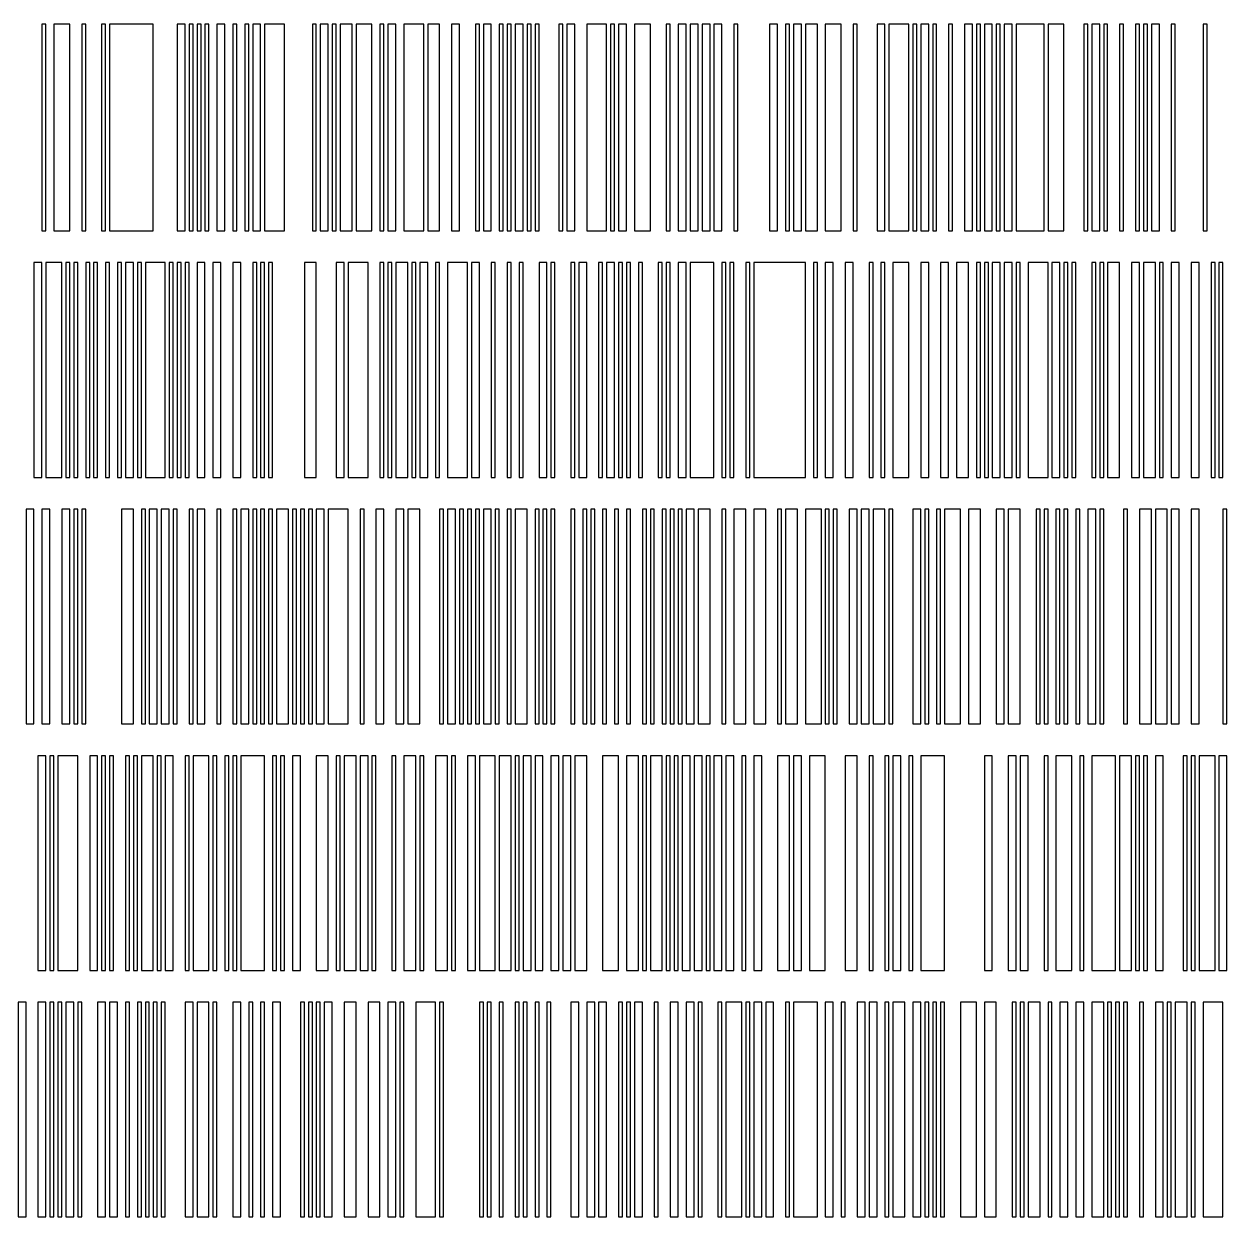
# Model space of a CAD drawing. Header units: metres. Extents: x -130 to 130, y -130 to 130.
# Drawn here: x -56.1 to 19.5, y 55.5 to 130.5 of the extents above; entities that cross this region are included whole.
import ezdxf

# ---------------------------------------------------------------- set-up
doc = ezdxf.new("R2010")
doc.units = ezdxf.units.M

msp = doc.modelspace()

# ---------------------------------------------------------------- linework, layer by layer
for points in [[(-55, 117.5), (-54.75, 117.5), (-54.75, 130.5), (-55, 130.5), (-55, 117.5)], [(-54.25, 117.5), (-53.25, 117.5), (-53.25, 130.5), (-54.25, 130.5), (-54.25, 117.5)], [(-52.5, 117.5), (-52.25, 117.5), (-52.25, 130.5), (-52.5, 130.5), (-52.5, 117.5)], [(-51.25, 117.5), (-51, 117.5), (-51, 130.5), (-51.25, 130.5), (-51.25, 117.5)], [(-50.75, 117.5), (-48, 117.5), (-48, 130.5), (-50.75, 130.5), (-50.75, 117.5)], [(-46.5, 117.5), (-46, 117.5), (-46, 130.5), (-46.5, 130.5), (-46.5, 117.5)], [(-45.75, 117.5), (-45.5, 117.5), (-45.5, 130.5), (-45.75, 130.5), (-45.75, 117.5)], [(-45.25, 117.5), (-45, 117.5), (-45, 130.5), (-45.25, 130.5), (-45.25, 117.5)], [(-44.75, 117.5), (-44.5, 117.5), (-44.5, 130.5), (-44.75, 130.5), (-44.75, 117.5)], [(-44, 117.5), (-43.5, 117.5), (-43.5, 130.5), (-44, 130.5), (-44, 117.5)], [(-43, 117.5), (-42.75, 117.5), (-42.75, 130.5), (-43, 130.5), (-43, 117.5)], [(-42.25, 117.5), (-42, 117.5), (-42, 130.5), (-42.25, 130.5), (-42.25, 117.5)], [(-41.75, 117.5), (-41.25, 117.5), (-41.25, 130.5), (-41.75, 130.5), (-41.75, 117.5)], [(-41, 117.5), (-39.75, 117.5), (-39.75, 130.5), (-41, 130.5), (-41, 117.5)], [(-38, 117.5), (-37.75, 117.5), (-37.75, 130.5), (-38, 130.5), (-38, 117.5)], [(-37.5, 117.5), (-37, 117.5), (-37, 130.5), (-37.5, 130.5), (-37.5, 117.5)], [(-36.75, 117.5), (-36.5, 117.5), (-36.5, 130.5), (-36.75, 130.5), (-36.75, 117.5)], [(-36.25, 117.5), (-35.5, 117.5), (-35.5, 130.5), (-36.25, 130.5), (-36.25, 117.5)], [(-35.25, 117.5), (-34.25, 117.5), (-34.25, 130.5), (-35.25, 130.5), (-35.25, 117.5)], [(-33.75, 117.5), (-33.5, 117.5), (-33.5, 130.5), (-33.75, 130.5), (-33.75, 117.5)], [(-33.25, 117.5), (-32.75, 117.5), (-32.75, 130.5), (-33.25, 130.5), (-33.25, 117.5)], [(-32.25, 117.5), (-31, 117.5), (-31, 130.5), (-32.25, 130.5), (-32.25, 117.5)], [(-30.75, 117.5), (-30, 117.5), (-30, 130.5), (-30.75, 130.5), (-30.75, 117.5)], [(-29.25, 117.5), (-28.75, 117.5), (-28.75, 130.5), (-29.25, 130.5), (-29.25, 117.5)], [(-27.75, 117.5), (-27.5, 117.5), (-27.5, 130.5), (-27.75, 130.5), (-27.75, 117.5)], [(-27.25, 117.5), (-26.75, 117.5), (-26.75, 130.5), (-27.25, 130.5), (-27.25, 117.5)], [(-26.25, 117.5), (-26, 117.5), (-26, 130.5), (-26.25, 130.5), (-26.25, 117.5)], [(-25.75, 117.5), (-25.5, 117.5), (-25.5, 130.5), (-25.75, 130.5), (-25.75, 117.5)], [(-25.25, 117.5), (-24.75, 117.5), (-24.75, 130.5), (-25.25, 130.5), (-25.25, 117.5)], [(-24.5, 117.5), (-24.25, 117.5), (-24.25, 130.5), (-24.5, 130.5), (-24.5, 117.5)], [(-24, 117.5), (-23.75, 117.5), (-23.75, 130.5), (-24, 130.5), (-24, 117.5)], [(-22.5, 117.5), (-22.25, 117.5), (-22.25, 130.5), (-22.5, 130.5), (-22.5, 117.5)], [(-22, 117.5), (-21.5, 117.5), (-21.5, 130.5), (-22, 130.5), (-22, 117.5)], [(-20.75, 117.5), (-19.5, 117.5), (-19.5, 130.5), (-20.75, 130.5), (-20.75, 117.5)], [(-19.25, 117.5), (-19, 117.5), (-19, 130.5), (-19.25, 130.5), (-19.25, 117.5)], [(-18.75, 117.5), (-18.25, 117.5), (-18.25, 130.5), (-18.75, 130.5), (-18.75, 117.5)], [(-17.75, 117.5), (-16.75, 117.5), (-16.75, 130.5), (-17.75, 130.5), (-17.75, 117.5)], [(-15.75, 117.5), (-15.5, 117.5), (-15.5, 130.5), (-15.75, 130.5), (-15.75, 117.5)], [(-15, 117.5), (-14.5, 117.5), (-14.5, 130.5), (-15, 130.5), (-15, 117.5)], [(-14.25, 117.5), (-13.75, 117.5), (-13.75, 130.5), (-14.25, 130.5), (-14.25, 117.5)], [(-13.5, 117.5), (-13, 117.5), (-13, 130.5), (-13.5, 130.5), (-13.5, 117.5)], [(-12.75, 117.5), (-12.25, 117.5), (-12.25, 130.5), (-12.75, 130.5), (-12.75, 117.5)], [(-11.5, 117.5), (-11.25, 117.5), (-11.25, 130.5), (-11.5, 130.5), (-11.5, 117.5)], [(-9.25, 117.5), (-8.75, 117.5), (-8.75, 130.5), (-9.25, 130.5), (-9.25, 117.5)], [(-8.25, 117.5), (-8, 117.5), (-8, 130.5), (-8.25, 130.5), (-8.25, 117.5)], [(-7.75, 117.5), (-7.25, 117.5), (-7.25, 130.5), (-7.75, 130.5), (-7.75, 117.5)], [(-7, 117.5), (-6.25, 117.5), (-6.25, 130.5), (-7, 130.5), (-7, 117.5)], [(-5.75, 117.5), (-4.75, 117.5), (-4.75, 130.5), (-5.75, 130.5), (-5.75, 117.5)], [(-4, 117.5), (-3.75, 117.5), (-3.75, 130.5), (-4, 130.5), (-4, 117.5)], [(-2.5, 117.5), (-2, 117.5), (-2, 130.5), (-2.5, 130.5), (-2.5, 117.5)], [(-1.75, 117.5), (-0.5, 117.5), (-0.5, 130.5), (-1.75, 130.5), (-1.75, 117.5)], [(-0.25, 117.5), (0, 117.5), (0, 130.5), (-0.25, 130.5), (-0.25, 117.5)], [(0.25, 117.5), (0.75, 117.5), (0.75, 130.5), (0.25, 130.5), (0.25, 117.5)], [(1, 117.5), (1.25, 117.5), (1.25, 130.5), (1, 130.5), (1, 117.5)], [(2, 117.5), (2.25, 117.5), (2.25, 130.5), (2, 130.5), (2, 117.5)], [(3, 117.5), (3.5, 117.5), (3.5, 130.5), (3, 130.5), (3, 117.5)], [(3.75, 117.5), (4, 117.5), (4, 130.5), (3.75, 130.5), (3.75, 117.5)], [(4.25, 117.5), (4.75, 117.5), (4.75, 130.5), (4.25, 130.5), (4.25, 117.5)], [(5, 117.5), (5.25, 117.5), (5.25, 130.5), (5, 130.5), (5, 117.5)], [(5.5, 117.5), (6, 117.5), (6, 130.5), (5.5, 130.5), (5.5, 117.5)], [(6.25, 117.5), (8, 117.5), (8, 130.5), (6.25, 130.5), (6.25, 117.5)], [(8.25, 117.5), (9.25, 117.5), (9.25, 130.5), (8.25, 130.5), (8.25, 117.5)], [(10.5, 117.5), (10.75, 117.5), (10.75, 130.5), (10.5, 130.5), (10.5, 117.5)], [(11, 117.5), (11.5, 117.5), (11.5, 130.5), (11, 130.5), (11, 117.5)], [(11.75, 117.5), (12, 117.5), (12, 130.5), (11.75, 130.5), (11.75, 117.5)], [(12.75, 117.5), (13, 117.5), (13, 130.5), (12.75, 130.5), (12.75, 117.5)], [(13.75, 117.5), (14, 117.5), (14, 130.5), (13.75, 130.5), (13.75, 117.5)], [(14.25, 117.5), (14.5, 117.5), (14.5, 130.5), (14.25, 130.5), (14.25, 117.5)], [(14.75, 117.5), (15.25, 117.5), (15.25, 130.5), (14.75, 130.5), (14.75, 117.5)], [(16, 117.5), (16.25, 117.5), (16.25, 130.5), (16, 130.5), (16, 117.5)], [(18, 117.5), (18.25, 117.5), (18.25, 130.5), (18, 130.5), (18, 117.5)], [(-55.5, 102), (-55, 102), (-55, 115.5), (-55.5, 115.5), (-55.5, 102)], [(-54.75, 102), (-53.75, 102), (-53.75, 115.5), (-54.75, 115.5), (-54.75, 102)], [(-53.5, 102), (-53.25, 102), (-53.25, 115.5), (-53.5, 115.5), (-53.5, 102)], [(-53, 102), (-52.75, 102), (-52.75, 115.5), (-53, 115.5), (-53, 102)], [(-52.25, 102), (-52, 102), (-52, 115.5), (-52.25, 115.5), (-52.25, 102)], [(-51.75, 102), (-51.5, 102), (-51.5, 115.5), (-51.75, 115.5), (-51.75, 102)], [(-51, 102), (-50.75, 102), (-50.75, 115.5), (-51, 115.5), (-51, 102)], [(-50.25, 102), (-50, 102), (-50, 115.5), (-50.25, 115.5), (-50.25, 102)], [(-49.75, 102), (-49.25, 102), (-49.25, 115.5), (-49.75, 115.5), (-49.75, 102)], [(-49, 102), (-48.75, 102), (-48.75, 115.5), (-49, 115.5), (-49, 102)], [(-48.5, 102), (-47.25, 102), (-47.25, 115.5), (-48.5, 115.5), (-48.5, 102)], [(-47, 102), (-46.75, 102), (-46.75, 115.5), (-47, 115.5), (-47, 102)], [(-46.5, 102), (-46.25, 102), (-46.25, 115.5), (-46.5, 115.5), (-46.5, 102)], [(-46, 102), (-45.75, 102), (-45.75, 115.5), (-46, 115.5), (-46, 102)], [(-45.25, 102), (-44.75, 102), (-44.75, 115.5), (-45.25, 115.5), (-45.25, 102)], [(-44.25, 102), (-43.75, 102), (-43.75, 115.5), (-44.25, 115.5), (-44.25, 102)], [(-43, 102), (-42.5, 102), (-42.5, 115.5), (-43, 115.5), (-43, 102)], [(-41.75, 102), (-41.5, 102), (-41.5, 115.5), (-41.75, 115.5), (-41.75, 102)], [(-41.25, 102), (-41, 102), (-41, 115.5), (-41.25, 115.5), (-41.25, 102)], [(-40.75, 102), (-40.5, 102), (-40.5, 115.5), (-40.75, 115.5), (-40.75, 102)], [(-38.5, 102), (-37.75, 102), (-37.75, 115.5), (-38.5, 115.5), (-38.5, 102)], [(-36.5, 102), (-36, 102), (-36, 115.5), (-36.5, 115.5), (-36.5, 102)], [(-35.75, 102), (-34.5, 102), (-34.5, 115.5), (-35.75, 115.5), (-35.75, 102)], [(-33.75, 102), (-33.5, 102), (-33.5, 115.5), (-33.75, 115.5), (-33.75, 102)], [(-33.25, 102), (-33, 102), (-33, 115.5), (-33.25, 115.5), (-33.25, 102)], [(-32.75, 102), (-32, 102), (-32, 115.5), (-32.75, 115.5), (-32.75, 102)], [(-31.75, 102), (-31.5, 102), (-31.5, 115.5), (-31.75, 115.5), (-31.75, 102)], [(-31.25, 102), (-30.75, 102), (-30.75, 115.5), (-31.25, 115.5), (-31.25, 102)], [(-30.25, 102), (-30, 102), (-30, 115.5), (-30.25, 115.5), (-30.25, 102)], [(-29.5, 102), (-28.25, 102), (-28.25, 115.5), (-29.5, 115.5), (-29.5, 102)], [(-28, 102), (-27.5, 102), (-27.5, 115.5), (-28, 115.5), (-28, 102)], [(-26.75, 102), (-26.5, 102), (-26.5, 115.5), (-26.75, 115.5), (-26.75, 102)], [(-25.75, 102), (-25.5, 102), (-25.5, 115.5), (-25.75, 115.5), (-25.75, 102)], [(-25, 102), (-24.75, 102), (-24.75, 115.5), (-25, 115.5), (-25, 102)], [(-23.75, 102), (-23.25, 102), (-23.25, 115.5), (-23.75, 115.5), (-23.75, 102)], [(-23, 102), (-22.75, 102), (-22.75, 115.5), (-23, 115.5), (-23, 102)], [(-21.75, 102), (-21.5, 102), (-21.5, 115.5), (-21.75, 115.5), (-21.75, 102)], [(-21.25, 102), (-20.75, 102), (-20.75, 115.5), (-21.25, 115.5), (-21.25, 102)], [(-20, 102), (-19.75, 102), (-19.75, 115.5), (-20, 115.5), (-20, 102)], [(-19.5, 102), (-19, 102), (-19, 115.5), (-19.5, 115.5), (-19.5, 102)], [(-18.75, 102), (-18.5, 102), (-18.5, 115.5), (-18.75, 115.5), (-18.75, 102)], [(-18.25, 102), (-18, 102), (-18, 115.5), (-18.25, 115.5), (-18.25, 102)], [(-17.5, 102), (-17.25, 102), (-17.25, 115.5), (-17.5, 115.5), (-17.5, 102)], [(-16.25, 102), (-16, 102), (-16, 115.5), (-16.25, 115.5), (-16.25, 102)], [(-15.75, 102), (-15.5, 102), (-15.5, 115.5), (-15.75, 115.5), (-15.75, 102)], [(-15, 102), (-14.5, 102), (-14.5, 115.5), (-15, 115.5), (-15, 102)], [(-14.25, 102), (-12.75, 102), (-12.75, 115.5), (-14.25, 115.5), (-14.25, 102)], [(-12.25, 102), (-12, 102), (-12, 115.5), (-12.25, 115.5), (-12.25, 102)], [(-11.75, 102), (-11.5, 102), (-11.5, 115.5), (-11.75, 115.5), (-11.75, 102)], [(-10.75, 102), (-10.5, 102), (-10.5, 115.5), (-10.75, 115.5), (-10.75, 102)], [(-10.25, 102), (-7, 102), (-7, 115.5), (-10.25, 115.5), (-10.25, 102)], [(-6.5, 102), (-6.25, 102), (-6.25, 115.5), (-6.5, 115.5), (-6.5, 102)], [(-5.75, 102), (-5.25, 102), (-5.25, 115.5), (-5.75, 115.5), (-5.75, 102)], [(-4.5, 102), (-4, 102), (-4, 115.5), (-4.5, 115.5), (-4.5, 102)], [(-3, 102), (-2.75, 102), (-2.75, 115.5), (-3, 115.5), (-3, 102)], [(-2.25, 102), (-2, 102), (-2, 115.5), (-2.25, 115.5), (-2.25, 102)], [(-1.5, 102), (-0.5, 102), (-0.5, 115.5), (-1.5, 115.5), (-1.5, 102)], [(0.25, 102), (0.75, 102), (0.75, 115.5), (0.25, 115.5), (0.25, 102)], [(1.5, 102), (2, 102), (2, 115.5), (1.5, 115.5), (1.5, 102)], [(2.5, 102), (3.25, 102), (3.25, 115.5), (2.5, 115.5), (2.5, 102)], [(3.75, 102), (4, 102), (4, 115.5), (3.75, 115.5), (3.75, 102)], [(4.25, 102), (4.5, 102), (4.5, 115.5), (4.25, 115.5), (4.25, 102)], [(4.75, 102), (5.25, 102), (5.25, 115.5), (4.75, 115.5), (4.75, 102)], [(5.5, 102), (6, 102), (6, 115.5), (5.5, 115.5), (5.5, 102)], [(6.25, 102), (6.5, 102), (6.5, 115.5), (6.25, 115.5), (6.25, 102)], [(7, 102), (8.25, 102), (8.25, 115.5), (7, 115.5), (7, 102)], [(8.5, 102), (9, 102), (9, 115.5), (8.5, 115.5), (8.5, 102)], [(9.25, 102), (9.5, 102), (9.5, 115.5), (9.25, 115.5), (9.25, 102)], [(9.75, 102), (10, 102), (10, 115.5), (9.75, 115.5), (9.75, 102)], [(11, 102), (11.25, 102), (11.25, 115.5), (11, 115.5), (11, 102)], [(11.5, 102), (11.75, 102), (11.75, 115.5), (11.5, 115.5), (11.5, 102)], [(12, 102), (12.75, 102), (12.75, 115.5), (12, 115.5), (12, 102)], [(13.5, 102), (14, 102), (14, 115.5), (13.5, 115.5), (13.5, 102)], [(14.25, 102), (15, 102), (15, 115.5), (14.25, 115.5), (14.25, 102)], [(15.25, 102), (15.5, 102), (15.5, 115.5), (15.25, 115.5), (15.25, 102)], [(16, 102), (16.5, 102), (16.5, 115.5), (16, 115.5), (16, 102)], [(17.25, 102), (17.75, 102), (17.75, 115.5), (17.25, 115.5), (17.25, 102)], [(18.5, 102), (18.75, 102), (18.75, 115.5), (18.5, 115.5), (18.5, 102)], [(19, 102), (19.25, 102), (19.25, 115.5), (19, 115.5), (19, 102)], [(-56, 86.5), (-55.5, 86.5), (-55.5, 100), (-56, 100), (-56, 86.5)], [(-55, 86.5), (-54.5, 86.5), (-54.5, 100), (-55, 100), (-55, 86.5)], [(-53.75, 86.5), (-53.25, 86.5), (-53.25, 100), (-53.75, 100), (-53.75, 86.5)], [(-53, 86.5), (-52.75, 86.5), (-52.75, 100), (-53, 100), (-53, 86.5)], [(-52.5, 86.5), (-52.25, 86.5), (-52.25, 100), (-52.5, 100), (-52.5, 86.5)], [(-50, 86.5), (-49.25, 86.5), (-49.25, 100), (-50, 100), (-50, 86.5)], [(-48.75, 86.5), (-48.5, 86.5), (-48.5, 100), (-48.75, 100), (-48.75, 86.5)], [(-48.25, 86.5), (-47.75, 86.5), (-47.75, 100), (-48.25, 100), (-48.25, 86.5)], [(-47.5, 86.5), (-47, 86.5), (-47, 100), (-47.5, 100), (-47.5, 86.5)], [(-46.75, 86.5), (-46.5, 86.5), (-46.5, 100), (-46.75, 100), (-46.75, 86.5)], [(-45.75, 86.5), (-45.5, 86.5), (-45.5, 100), (-45.75, 100), (-45.75, 86.5)], [(-45.25, 86.5), (-44.75, 86.5), (-44.75, 100), (-45.25, 100), (-45.25, 86.5)], [(-44, 86.5), (-43.75, 86.5), (-43.75, 100), (-44, 100), (-44, 86.5)], [(-43, 86.5), (-42.75, 86.5), (-42.75, 100), (-43, 100), (-43, 86.5)], [(-42.5, 86.5), (-42, 86.5), (-42, 100), (-42.5, 100), (-42.5, 86.5)], [(-41.75, 86.5), (-41.5, 86.5), (-41.5, 100), (-41.75, 100), (-41.75, 86.5)], [(-41.25, 86.5), (-41, 86.5), (-41, 100), (-41.25, 100), (-41.25, 86.5)], [(-40.75, 86.5), (-40.5, 86.5), (-40.5, 100), (-40.75, 100), (-40.75, 86.5)], [(-40.25, 86.5), (-39.5, 86.5), (-39.5, 100), (-40.25, 100), (-40.25, 86.5)], [(-39.25, 86.5), (-39, 86.5), (-39, 100), (-39.25, 100), (-39.25, 86.5)], [(-38.75, 86.5), (-38.5, 86.5), (-38.5, 100), (-38.75, 100), (-38.75, 86.5)], [(-38.25, 86.5), (-38, 86.5), (-38, 100), (-38.25, 100), (-38.25, 86.5)], [(-37.75, 86.5), (-37.25, 86.5), (-37.25, 100), (-37.75, 100), (-37.75, 86.5)], [(-37, 86.5), (-35.75, 86.5), (-35.75, 100), (-37, 100), (-37, 86.5)], [(-35, 86.5), (-34.75, 86.5), (-34.75, 100), (-35, 100), (-35, 86.5)], [(-34, 86.5), (-33.5, 86.5), (-33.5, 100), (-34, 100), (-34, 86.5)], [(-32.75, 86.5), (-32.25, 86.5), (-32.25, 100), (-32.75, 100), (-32.75, 86.5)], [(-32, 86.5), (-31.25, 86.5), (-31.25, 100), (-32, 100), (-32, 86.5)], [(-30, 86.5), (-29.75, 86.5), (-29.75, 100), (-30, 100), (-30, 86.5)], [(-29.5, 86.5), (-29, 86.5), (-29, 100), (-29.5, 100), (-29.5, 86.5)], [(-28.75, 86.5), (-28.5, 86.5), (-28.5, 100), (-28.75, 100), (-28.75, 86.5)], [(-28.25, 86.5), (-28, 86.5), (-28, 100), (-28.25, 100), (-28.25, 86.5)], [(-27.75, 86.5), (-27.5, 86.5), (-27.5, 100), (-27.75, 100), (-27.75, 86.5)], [(-27.25, 86.5), (-26.75, 86.5), (-26.75, 100), (-27.25, 100), (-27.25, 86.5)], [(-26.5, 86.5), (-26.25, 86.5), (-26.25, 100), (-26.5, 100), (-26.5, 86.5)], [(-25.75, 86.5), (-25.5, 86.5), (-25.5, 100), (-25.75, 100), (-25.75, 86.5)], [(-25.25, 86.5), (-24.5, 86.5), (-24.5, 100), (-25.25, 100), (-25.25, 86.5)], [(-24, 86.5), (-23.75, 86.5), (-23.75, 100), (-24, 100), (-24, 86.5)], [(-23.5, 86.5), (-23.25, 86.5), (-23.25, 100), (-23.5, 100), (-23.5, 86.5)], [(-23, 86.5), (-22.75, 86.5), (-22.75, 100), (-23, 100), (-23, 86.5)], [(-21.75, 86.5), (-21.5, 86.5), (-21.5, 100), (-21.75, 100), (-21.75, 86.5)], [(-21, 86.5), (-20.75, 86.5), (-20.75, 100), (-21, 100), (-21, 86.5)], [(-20.5, 86.5), (-20.25, 86.5), (-20.25, 100), (-20.5, 100), (-20.5, 86.5)], [(-19.75, 86.5), (-19.5, 86.5), (-19.5, 100), (-19.75, 100), (-19.75, 86.5)], [(-19, 86.5), (-18.75, 86.5), (-18.75, 100), (-19, 100), (-19, 86.5)], [(-18.25, 86.5), (-18, 86.5), (-18, 100), (-18.25, 100), (-18.25, 86.5)], [(-17.25, 86.5), (-17, 86.5), (-17, 100), (-17.25, 100), (-17.25, 86.5)], [(-16.75, 86.5), (-16.5, 86.5), (-16.5, 100), (-16.75, 100), (-16.75, 86.5)], [(-16, 86.5), (-15.75, 86.5), (-15.75, 100), (-16, 100), (-16, 86.5)], [(-15.5, 86.5), (-15.25, 86.5), (-15.25, 100), (-15.5, 100), (-15.5, 86.5)], [(-15, 86.5), (-14.75, 86.5), (-14.75, 100), (-15, 100), (-15, 86.5)], [(-14.5, 86.5), (-14, 86.5), (-14, 100), (-14.5, 100), (-14.5, 86.5)], [(-13.75, 86.5), (-13, 86.5), (-13, 100), (-13.75, 100), (-13.75, 86.5)], [(-12.25, 86.5), (-12, 86.5), (-12, 100), (-12.25, 100), (-12.25, 86.5)], [(-11.5, 86.5), (-10.75, 86.5), (-10.75, 100), (-11.5, 100), (-11.5, 86.5)], [(-10.25, 86.5), (-9.5, 86.5), (-9.5, 100), (-10.25, 100), (-10.25, 86.5)], [(-8.75, 86.5), (-8.5, 86.5), (-8.5, 100), (-8.75, 100), (-8.75, 86.5)], [(-8.25, 86.5), (-7.5, 86.5), (-7.5, 100), (-8.25, 100), (-8.25, 86.5)], [(-7, 86.5), (-6, 86.5), (-6, 100), (-7, 100), (-7, 86.5)], [(-5.75, 86.5), (-5.5, 86.5), (-5.5, 100), (-5.75, 100), (-5.75, 86.5)], [(-5.25, 86.5), (-5, 86.5), (-5, 100), (-5.25, 100), (-5.25, 86.5)], [(-4.25, 86.5), (-3.75, 86.5), (-3.75, 100), (-4.25, 100), (-4.25, 86.5)], [(-3.5, 86.5), (-3, 86.5), (-3, 100), (-3.5, 100), (-3.5, 86.5)], [(-2.75, 86.5), (-2, 86.5), (-2, 100), (-2.75, 100), (-2.75, 86.5)], [(-1.75, 86.5), (-1.5, 86.5), (-1.5, 100), (-1.75, 100), (-1.75, 86.5)], [(-0.25, 86.5), (0.25, 86.5), (0.25, 100), (-0.25, 100), (-0.25, 86.5)], [(0.5, 86.5), (0.75, 86.5), (0.75, 100), (0.5, 100), (0.5, 86.5)], [(1.25, 86.5), (1.5, 86.5), (1.5, 100), (1.25, 100), (1.25, 86.5)], [(1.75, 86.5), (2.75, 86.5), (2.75, 100), (1.75, 100), (1.75, 86.5)], [(3.25, 86.5), (4, 86.5), (4, 100), (3.25, 100), (3.25, 86.5)], [(5, 86.5), (5.5, 86.5), (5.5, 100), (5, 100), (5, 86.5)], [(5.75, 86.5), (6.5, 86.5), (6.5, 100), (5.75, 100), (5.75, 86.5)], [(7.5, 86.5), (7.75, 86.5), (7.75, 100), (7.5, 100), (7.5, 86.5)], [(8, 86.5), (8.25, 86.5), (8.25, 100), (8, 100), (8, 86.5)], [(8.75, 86.5), (9, 86.5), (9, 100), (8.75, 100), (8.75, 86.5)], [(9.25, 86.5), (9.5, 86.5), (9.5, 100), (9.25, 100), (9.25, 86.5)], [(10, 86.5), (10.25, 86.5), (10.25, 100), (10, 100), (10, 86.5)], [(10.75, 86.5), (11.25, 86.5), (11.25, 100), (10.75, 100), (10.75, 86.5)], [(11.5, 86.5), (11.75, 86.5), (11.75, 100), (11.5, 100), (11.5, 86.5)], [(13, 86.5), (13.25, 86.5), (13.25, 100), (13, 100), (13, 86.5)], [(14, 86.5), (14.75, 86.5), (14.75, 100), (14, 100), (14, 86.5)], [(15, 86.5), (15.75, 86.5), (15.75, 100), (15, 100), (15, 86.5)], [(16, 86.5), (16.5, 86.5), (16.5, 100), (16, 100), (16, 86.5)], [(17.25, 86.5), (17.75, 86.5), (17.75, 100), (17.25, 100), (17.25, 86.5)], [(19.25, 86.5), (19.5, 86.5), (19.5, 100), (19.25, 100), (19.25, 86.5)], [(-55.25, 71), (-54.75, 71), (-54.75, 84.5), (-55.25, 84.5), (-55.25, 71)], [(-54.5, 71), (-54.25, 71), (-54.25, 84.5), (-54.5, 84.5), (-54.5, 71)], [(-54, 71), (-52.75, 71), (-52.75, 84.5), (-54, 84.5), (-54, 71)], [(-52, 71), (-51.5, 71), (-51.5, 84.5), (-52, 84.5), (-52, 71)], [(-51.25, 71), (-51, 71), (-51, 84.5), (-51.25, 84.5), (-51.25, 71)], [(-50.75, 71), (-50.5, 71), (-50.5, 84.5), (-50.75, 84.5), (-50.75, 71)], [(-49.75, 71), (-49.5, 71), (-49.5, 84.5), (-49.75, 84.5), (-49.75, 71)], [(-49.25, 71), (-49, 71), (-49, 84.5), (-49.25, 84.5), (-49.25, 71)], [(-48.75, 71), (-48, 71), (-48, 84.5), (-48.75, 84.5), (-48.75, 71)], [(-47.75, 71), (-47.5, 71), (-47.5, 84.5), (-47.75, 84.5), (-47.75, 71)], [(-47.25, 71), (-46.75, 71), (-46.75, 84.5), (-47.25, 84.5), (-47.25, 71)], [(-46, 71), (-45.75, 71), (-45.75, 84.5), (-46, 84.5), (-46, 71)], [(-45.5, 71), (-44.5, 71), (-44.5, 84.5), (-45.5, 84.5), (-45.5, 71)], [(-44.25, 71), (-44, 71), (-44, 84.5), (-44.25, 84.5), (-44.25, 71)], [(-43.5, 71), (-43.25, 71), (-43.25, 84.5), (-43.5, 84.5), (-43.5, 71)], [(-43, 71), (-42.75, 71), (-42.75, 84.5), (-43, 84.5), (-43, 71)], [(-42.5, 71), (-41, 71), (-41, 84.5), (-42.5, 84.5), (-42.5, 71)], [(-40.5, 71), (-40.25, 71), (-40.25, 84.5), (-40.5, 84.5), (-40.5, 71)], [(-40, 71), (-39.75, 71), (-39.75, 84.5), (-40, 84.5), (-40, 71)], [(-39.25, 71), (-38.75, 71), (-38.75, 84.5), (-39.25, 84.5), (-39.25, 71)], [(-37.75, 71), (-37, 71), (-37, 84.5), (-37.75, 84.5), (-37.75, 71)], [(-36.5, 71), (-36.25, 71), (-36.25, 84.5), (-36.5, 84.5), (-36.5, 71)], [(-36, 71), (-35.25, 71), (-35.25, 84.5), (-36, 84.5), (-36, 71)], [(-35, 71), (-34.5, 71), (-34.5, 84.5), (-35, 84.5), (-35, 71)], [(-34.25, 71), (-34, 71), (-34, 84.5), (-34.25, 84.5), (-34.25, 71)], [(-33, 71), (-32.75, 71), (-32.75, 84.5), (-33, 84.5), (-33, 71)], [(-32.25, 71), (-31.5, 71), (-31.5, 84.5), (-32.25, 84.5), (-32.25, 71)], [(-31.25, 71), (-31, 71), (-31, 84.5), (-31.25, 84.5), (-31.25, 71)], [(-30.25, 71), (-29.5, 71), (-29.5, 84.5), (-30.25, 84.5), (-30.25, 71)], [(-29.25, 71), (-29, 71), (-29, 84.5), (-29.25, 84.5), (-29.25, 71)], [(-28.25, 71), (-27.75, 71), (-27.75, 84.5), (-28.25, 84.5), (-28.25, 71)], [(-27.5, 71), (-26.5, 71), (-26.5, 84.5), (-27.5, 84.5), (-27.5, 71)], [(-26.25, 71), (-25.5, 71), (-25.5, 84.5), (-26.25, 84.5), (-26.25, 71)], [(-25.25, 71), (-25, 71), (-25, 84.5), (-25.25, 84.5), (-25.25, 71)], [(-24.75, 71), (-24.25, 71), (-24.25, 84.5), (-24.75, 84.5), (-24.75, 71)], [(-24, 71), (-23.5, 71), (-23.5, 84.5), (-24, 84.5), (-24, 71)], [(-23, 71), (-22.5, 71), (-22.5, 84.5), (-23, 84.5), (-23, 71)], [(-22.25, 71), (-21.75, 71), (-21.75, 84.5), (-22.25, 84.5), (-22.25, 71)], [(-21.5, 71), (-20.75, 71), (-20.75, 84.5), (-21.5, 84.5), (-21.5, 71)], [(-19.75, 71), (-18.75, 71), (-18.75, 84.5), (-19.75, 84.5), (-19.75, 71)], [(-18.25, 71), (-17.5, 71), (-17.5, 84.5), (-18.25, 84.5), (-18.25, 71)], [(-17.25, 71), (-17, 71), (-17, 84.5), (-17.25, 84.5), (-17.25, 71)], [(-16.75, 71), (-16, 71), (-16, 84.5), (-16.75, 84.5), (-16.75, 71)], [(-15.75, 71), (-15.5, 71), (-15.5, 84.5), (-15.75, 84.5), (-15.75, 71)], [(-15.25, 71), (-15, 71), (-15, 84.5), (-15.25, 84.5), (-15.25, 71)], [(-14.75, 71), (-14.25, 71), (-14.25, 84.5), (-14.75, 84.5), (-14.75, 71)], [(-14, 71), (-13.5, 71), (-13.5, 84.5), (-14, 84.5), (-14, 71)], [(-13.25, 71), (-13, 71), (-13, 84.5), (-13.25, 84.5), (-13.25, 71)], [(-12.75, 71), (-12.25, 71), (-12.25, 84.5), (-12.75, 84.5), (-12.75, 71)], [(-12, 71), (-11.5, 71), (-11.5, 84.5), (-12, 84.5), (-12, 71)], [(-11, 71), (-10.75, 71), (-10.75, 84.5), (-11, 84.5), (-11, 71)], [(-10.25, 71), (-9.75, 71), (-9.75, 84.5), (-10.25, 84.5), (-10.25, 71)], [(-8.75, 71), (-8, 71), (-8, 84.5), (-8.75, 84.5), (-8.75, 71)], [(-7.75, 71), (-7.25, 71), (-7.25, 84.5), (-7.75, 84.5), (-7.75, 71)], [(-6.75, 71), (-5.75, 71), (-5.75, 84.5), (-6.75, 84.5), (-6.75, 71)], [(-4.5, 71), (-3.75, 71), (-3.75, 84.5), (-4.5, 84.5), (-4.5, 71)], [(-3, 71), (-2.75, 71), (-2.75, 84.5), (-3, 84.5), (-3, 71)], [(-2, 71), (-1.75, 71), (-1.75, 84.5), (-2, 84.5), (-2, 71)], [(-1.5, 71), (-1, 71), (-1, 84.5), (-1.5, 84.5), (-1.5, 71)], [(-0.5, 71), (-0.25, 71), (-0.25, 84.5), (-0.5, 84.5), (-0.5, 71)], [(0.25, 71), (1.75, 71), (1.75, 84.5), (0.25, 84.5), (0.25, 71)], [(4.25, 71), (4.75, 71), (4.75, 84.5), (4.25, 84.5), (4.25, 71)], [(5.75, 71), (6.25, 71), (6.25, 84.5), (5.75, 84.5), (5.75, 71)], [(6.5, 71), (7, 71), (7, 84.5), (6.5, 84.5), (6.5, 71)], [(8, 71), (8.25, 71), (8.25, 84.5), (8, 84.5), (8, 71)], [(8.75, 71), (9.75, 71), (9.75, 84.5), (8.75, 84.5), (8.75, 71)], [(10.25, 71), (10.5, 71), (10.5, 84.5), (10.25, 84.5), (10.25, 71)], [(11, 71), (12.5, 71), (12.5, 84.5), (11, 84.5), (11, 71)], [(12.75, 71), (13.5, 71), (13.5, 84.5), (12.75, 84.5), (12.75, 71)], [(13.75, 71), (14, 71), (14, 84.5), (13.75, 84.5), (13.75, 71)], [(14.25, 71), (14.5, 71), (14.5, 84.5), (14.25, 84.5), (14.25, 71)], [(15, 71), (15.5, 71), (15.5, 84.5), (15, 84.5), (15, 71)], [(16.75, 71), (17, 71), (17, 84.5), (16.75, 84.5), (16.75, 71)], [(17.25, 71), (17.5, 71), (17.5, 84.5), (17.25, 84.5), (17.25, 71)], [(17.75, 71), (18.75, 71), (18.75, 84.5), (17.75, 84.5), (17.75, 71)], [(19, 71), (19.5, 71), (19.5, 84.5), (19, 84.5), (19, 71)], [(-56.5, 55.5), (-56, 55.5), (-56, 69), (-56.5, 69), (-56.5, 55.5)], [(-55.25, 55.5), (-54.75, 55.5), (-54.75, 69), (-55.25, 69), (-55.25, 55.5)], [(-54.5, 55.5), (-54.25, 55.5), (-54.25, 69), (-54.5, 69), (-54.5, 55.5)], [(-54, 55.5), (-53.75, 55.5), (-53.75, 69), (-54, 69), (-54, 55.5)], [(-53.5, 55.5), (-53, 55.5), (-53, 69), (-53.5, 69), (-53.5, 55.5)], [(-52.75, 55.5), (-52.5, 55.5), (-52.5, 69), (-52.75, 69), (-52.75, 55.5)], [(-51.5, 55.5), (-51, 55.5), (-51, 69), (-51.5, 69), (-51.5, 55.5)], [(-50.75, 55.5), (-50.25, 55.5), (-50.25, 69), (-50.75, 69), (-50.75, 55.5)], [(-49.75, 55.5), (-49.5, 55.5), (-49.5, 69), (-49.75, 69), (-49.75, 55.5)], [(-49, 55.5), (-48.75, 55.5), (-48.75, 69), (-49, 69), (-49, 55.5)], [(-48.5, 55.5), (-48.25, 55.5), (-48.25, 69), (-48.5, 69), (-48.5, 55.5)], [(-48, 55.5), (-47.75, 55.5), (-47.75, 69), (-48, 69), (-48, 55.5)], [(-47.5, 55.5), (-47.25, 55.5), (-47.25, 69), (-47.5, 69), (-47.5, 55.5)], [(-46, 55.5), (-45.5, 55.5), (-45.5, 69), (-46, 69), (-46, 55.5)], [(-45.25, 55.5), (-44.5, 55.5), (-44.5, 69), (-45.25, 69), (-45.25, 55.5)], [(-44.25, 55.5), (-44, 55.5), (-44, 69), (-44.25, 69), (-44.25, 55.5)], [(-43, 55.5), (-42.5, 55.5), (-42.5, 69), (-43, 69), (-43, 55.5)], [(-42, 55.5), (-41.75, 55.5), (-41.75, 69), (-42, 69), (-42, 55.5)], [(-41.25, 55.5), (-41, 55.5), (-41, 69), (-41.25, 69), (-41.25, 55.5)], [(-40.5, 55.5), (-40, 55.5), (-40, 69), (-40.5, 69), (-40.5, 55.5)], [(-38.75, 55.5), (-38.5, 55.5), (-38.5, 69), (-38.75, 69), (-38.75, 55.5)], [(-38.25, 55.5), (-38, 55.5), (-38, 69), (-38.25, 69), (-38.25, 55.5)], [(-37.75, 55.5), (-37.5, 55.5), (-37.5, 69), (-37.75, 69), (-37.75, 55.5)], [(-37.25, 55.5), (-36.75, 55.5), (-36.75, 69), (-37.25, 69), (-37.25, 55.5)], [(-36, 55.5), (-35.25, 55.5), (-35.25, 69), (-36, 69), (-36, 55.5)], [(-34.5, 55.5), (-33.75, 55.5), (-33.75, 69), (-34.5, 69), (-34.5, 55.5)], [(-33.25, 55.5), (-32.75, 55.5), (-32.75, 69), (-33.25, 69), (-33.25, 55.5)], [(-32.5, 55.5), (-32.25, 55.5), (-32.25, 69), (-32.5, 69), (-32.5, 55.5)], [(-31.5, 55.5), (-30.25, 55.5), (-30.25, 69), (-31.5, 69), (-31.5, 55.5)], [(-30, 55.5), (-29.75, 55.5), (-29.75, 69), (-30, 69), (-30, 55.5)], [(-27.5, 55.5), (-27.25, 55.5), (-27.25, 69), (-27.5, 69), (-27.5, 55.5)], [(-27, 55.5), (-26.75, 55.5), (-26.75, 69), (-27, 69), (-27, 55.5)], [(-26.25, 55.5), (-26, 55.5), (-26, 69), (-26.25, 69), (-26.25, 55.5)], [(-25.25, 55.5), (-25, 55.5), (-25, 69), (-25.25, 69), (-25.25, 55.5)], [(-24.75, 55.5), (-24.5, 55.5), (-24.5, 69), (-24.75, 69), (-24.75, 55.5)], [(-24, 55.5), (-23.75, 55.5), (-23.75, 69), (-24, 69), (-24, 55.5)], [(-23.25, 55.5), (-23, 55.5), (-23, 69), (-23.25, 69), (-23.25, 55.5)], [(-21.75, 55.5), (-21.25, 55.5), (-21.25, 69), (-21.75, 69), (-21.75, 55.5)], [(-20.75, 55.5), (-20.25, 55.5), (-20.25, 69), (-20.75, 69), (-20.75, 55.5)], [(-20, 55.5), (-19.5, 55.5), (-19.5, 69), (-20, 69), (-20, 55.5)], [(-18.75, 55.5), (-18.5, 55.5), (-18.5, 69), (-18.75, 69), (-18.75, 55.5)], [(-18.25, 55.5), (-18, 55.5), (-18, 69), (-18.25, 69), (-18.25, 55.5)], [(-17.75, 55.5), (-17.25, 55.5), (-17.25, 69), (-17.75, 69), (-17.75, 55.5)], [(-16.5, 55.5), (-16.25, 55.5), (-16.25, 69), (-16.5, 69), (-16.5, 55.5)], [(-15.5, 55.5), (-15, 55.5), (-15, 69), (-15.5, 69), (-15.5, 55.5)], [(-14.5, 55.5), (-14, 55.5), (-14, 69), (-14.5, 69), (-14.5, 55.5)], [(-13.75, 55.5), (-13.5, 55.5), (-13.5, 69), (-13.75, 69), (-13.75, 55.5)], [(-12.5, 55.5), (-12.25, 55.5), (-12.25, 69), (-12.5, 69), (-12.5, 55.5)], [(-12, 55.5), (-11, 55.5), (-11, 69), (-12, 69), (-12, 55.5)], [(-10.75, 55.5), (-10.5, 55.5), (-10.5, 69), (-10.75, 69), (-10.75, 55.5)], [(-10.25, 55.5), (-9.75, 55.5), (-9.75, 69), (-10.25, 69), (-10.25, 55.5)], [(-9.5, 55.5), (-9, 55.5), (-9, 69), (-9.5, 69), (-9.5, 55.5)], [(-8.25, 55.5), (-8, 55.5), (-8, 69), (-8.25, 69), (-8.25, 55.5)], [(-7.75, 55.5), (-6.25, 55.5), (-6.25, 69), (-7.75, 69), (-7.75, 55.5)], [(-5.75, 55.5), (-5.25, 55.5), (-5.25, 69), (-5.75, 69), (-5.75, 55.5)], [(-4.75, 55.5), (-4.5, 55.5), (-4.5, 69), (-4.75, 69), (-4.75, 55.5)], [(-3.75, 55.5), (-3.25, 55.5), (-3.25, 69), (-3.75, 69), (-3.75, 55.5)], [(-3, 55.5), (-2.5, 55.5), (-2.5, 69), (-3, 69), (-3, 55.5)], [(-2, 55.5), (-1.75, 55.5), (-1.75, 69), (-2, 69), (-2, 55.5)], [(-1.5, 55.5), (-0.75, 55.5), (-0.75, 69), (-1.5, 69), (-1.5, 55.5)], [(-0.25, 55.5), (0.25, 55.5), (0.25, 69), (-0.25, 69), (-0.25, 55.5)], [(0.5, 55.5), (0.75, 55.5), (0.75, 69), (0.5, 69), (0.5, 55.5)], [(1, 55.5), (1.25, 55.5), (1.25, 69), (1, 69), (1, 55.5)], [(1.5, 55.5), (1.75, 55.5), (1.75, 69), (1.5, 69), (1.5, 55.5)], [(2.75, 55.5), (3.75, 55.5), (3.75, 69), (2.75, 69), (2.75, 55.5)], [(4.25, 55.5), (5, 55.5), (5, 69), (4.25, 69), (4.25, 55.5)], [(6, 55.5), (6.25, 55.5), (6.25, 69), (6, 69), (6, 55.5)], [(6.5, 55.5), (6.75, 55.5), (6.75, 69), (6.5, 69), (6.5, 55.5)], [(7, 55.5), (7.75, 55.5), (7.75, 69), (7, 69), (7, 55.5)], [(8.25, 55.5), (8.5, 55.5), (8.5, 69), (8.25, 69), (8.25, 55.5)], [(9, 55.5), (9.5, 55.5), (9.5, 69), (9, 69), (9, 55.5)], [(10, 55.5), (10.5, 55.5), (10.5, 69), (10, 69), (10, 55.5)], [(11, 55.5), (11.75, 55.5), (11.75, 69), (11, 69), (11, 55.5)], [(12, 55.5), (12.25, 55.5), (12.25, 69), (12, 69), (12, 55.5)], [(12.5, 55.5), (12.75, 55.5), (12.75, 69), (12.5, 69), (12.5, 55.5)], [(13, 55.5), (13.25, 55.5), (13.25, 69), (13, 69), (13, 55.5)], [(14, 55.5), (14.25, 55.5), (14.25, 69), (14, 69), (14, 55.5)], [(15, 55.5), (15.5, 55.5), (15.5, 69), (15, 69), (15, 55.5)], [(15.75, 55.5), (16, 55.5), (16, 69), (15.75, 69), (15.75, 55.5)], [(16.25, 55.5), (17, 55.5), (17, 69), (16.25, 69), (16.25, 55.5)], [(17.25, 55.5), (17.5, 55.5), (17.5, 69), (17.25, 69), (17.25, 55.5)], [(18, 55.5), (19.25, 55.5), (19.25, 69), (18, 69), (18, 55.5)]]:
    msp.add_lwpolyline(points, close=True)

doc.saveas('drawing.dxf')
